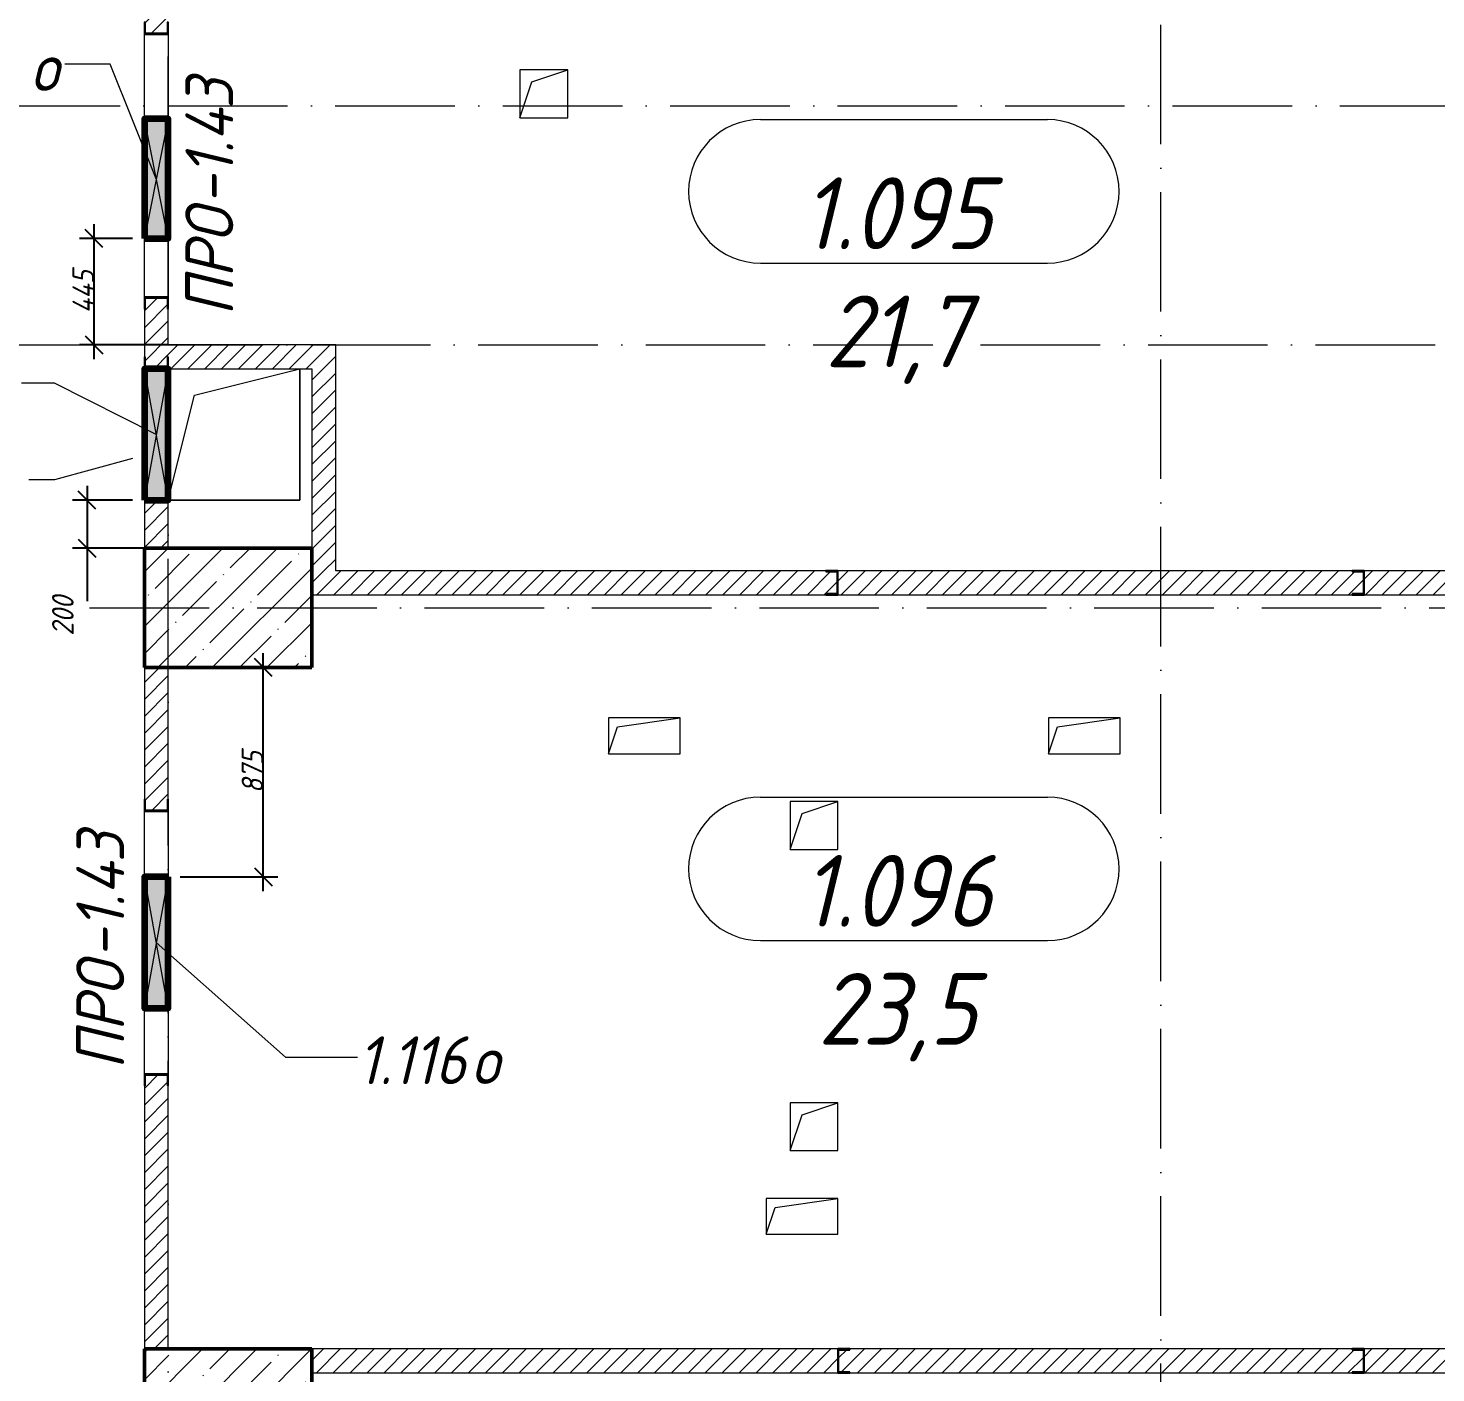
# Model space of a CAD drawing. Header units: millimetres. Extents: x -356862 to 418287, y 0 to 839748.
# Drawn here: x -83751 to -77865, y 529297 to 534922 of the extents above; entities that cross this region are included whole.
import ezdxf

# ---------------------------------------------------------------- set-up
doc = ezdxf.new("R2010")
doc.units = ezdxf.units.MM
doc.linetypes.add('50_200_ШТРИХ_1Т_ш5_п1_п1_', pattern=[700, 500, -100, 0, -100])
for name, color, linetype, lineweight in [('9.7) Заделка 956 шт', 6, 'Continuous', 158), ('A-____-____-DIMS', 7, 'Continuous', 9), ('A-DETL-GENF-OTLN', 7, 'Continuous', 9), ('A-FLOR-____-OTLN', 7, 'Continuous', 9), ('A-GENM-____-IDEN', 7, 'Continuous', 9), ('A-GENM-____-MCUT', 7, 'Continuous', 25), ('A-GENM-____-OTLN', 7, 'Continuous', 9), ('A-GENM-____-OTLN-1', 7, 'Continuous', 25), ('A-GLAZ-____-IDEN', 7, 'Continuous', 9), ('A-GLAZ-____-OTLN', 7, 'Continuous', 9), ('A-WALL-____-PATT-1', 7, 'Continuous', 9), ('A-WALL-FNSH-MCUT-1', 7, 'Continuous', 9), ('I-WALL-____-OTLN', 7, 'Continuous', 9), ('S-COLS-____-MCUT', 7, 'Continuous', 50), ('S-COLS-____-OTLN', 7, 'Continuous', 9), ('S-GRID-____-OTLN-1', 7, '50_200_ШТРИХ_1Т_ш5_п1_п1_', 9)]:
    doc.layers.add(name, color=color, linetype=linetype, lineweight=lineweight)
doc.layers.add('A-AREA-IDEN-1', color=7, linetype='Continuous', lineweight=9, true_color=0x000000)
doc.styles.add('ISOCPEUR_I', font='isocpeui.ttf', dxfattribs={"width": 0.9, "height": 2.5})
doc.styles.add('ISOCPEUR_I_11', font='isocpeui.ttf', dxfattribs={"width": 0.9, "height": 200})
doc.styles.add('ISOCPEUR_I_7', font='isocpeui.ttf', dxfattribs={"width": 0.9, "height": 90})
doc.dimstyles.new('ISO-1_8_0_9К_СРЕДНИЙ_Кладочные_1', dxfattribs={"dimscale": 304.8, "dimtxt": 89.638306, "dimasz": 0.246063, "dimexe": 0.19685, "dimexo": 0, "dimgap": 0, "dimtad": 1, "dimdec": 3, "dimrnd": 0.001, "dimdsep": 46, "dimtxsty": 'ISOCPEUR_I_7', "dimblk1": 'OBLIQUE', "dimblk2": 'OBLIQUE', "dimsah": 1, "dimcen": 0.09, "dimdle": 0.19685, "dimazin": 0, "dimtfac": 1, "dimtdec": 4, "dimtix": 1, "dimtmove": 0, "dimatfit": 3, "dimfxl": 1, "dimtvp": 1, "dimtolj": 1, "dimtzin": 0, "dimarcsym": 2})
doc.dimstyles.new('ISO-1_8_0_9К_СРЕДНИЙ_Кладочные_2', dxfattribs={"dimscale": 304.8, "dimtxt": 89.638306, "dimasz": 0.246063, "dimexe": 0.19685, "dimexo": 0, "dimgap": 0, "dimtad": 1, "dimdec": 3, "dimrnd": 0.001, "dimdsep": 46, "dimtxsty": 'ISOCPEUR_I_7', "dimblk1": 'OBLIQUE', "dimblk2": 'OBLIQUE', "dimsah": 1, "dimcen": 0.09, "dimdle": 0.19685, "dimazin": 0, "dimtfac": 1, "dimtdec": 4, "dimtix": 1, "dimtmove": 1, "dimatfit": 3, "dimfxl": 1, "dimtvp": 1, "dimtolj": 1, "dimtzin": 0, "dimarcsym": 2})
pattern_1 = [(45, (-176515.067, 459015.94), (-35.35534, 35.35534), [])]

# ---------------------------------------------------------------- blocks, each defined once
blk = doc.blocks.new('BSC_Колонна _Прямоугольная - 500х700-V119-АР1_План отверстий 1 этажа в осях 1-64_Ю-ЯЯ')
at = {"layer": 'S-COLS-____-OTLN'}
h = blk.add_hatch(dxfattribs=at)
h.set_pattern_fill('FP_130', color=256, style=0, pattern_type=2)
h.set_pattern_definition([(315, (-70131.04, 93600), (114.04925, 114.04925), []), (315, (-70131.04, 93485.95), (114.04925, 114.04925), [201.613, -40.323, 3.353, -36.97])])
h.paths.add_polyline_path([(-250, -350), (250, -350), (250, 350), (-250, 350)], flags=0)
at = {"layer": 'S-COLS-____-MCUT'}
for p, q in [((250, 350), (-250, 350)), ((-250, 350), (-250, -350)), ((250, -350), (250, 350)), ((-250, -350), (250, -350))]:
    blk.add_line(p, q, dxfattribs=at)
blk = doc.blocks.new('BSC_Колонна _Прямоугольная - 500х700-V120-АР1_План отверстий 1 этажа в осях 1-64_Ю-ЯЯ')
at = {"layer": 'S-COLS-____-OTLN'}
h = blk.add_hatch(dxfattribs=at)
h.set_pattern_fill('FP_131', color=256, style=0, pattern_type=2)
h.set_pattern_definition([(315, (-73481.04, 93600), (114.04925, 114.04925), []), (315, (-73481.04, 93485.95), (114.04925, 114.04925), [201.613, -40.323, 3.353, -36.97])])
h.paths.add_polyline_path([(-250, -350), (250, -350), (250, 350), (-250, 350)], flags=0)
at = {"layer": 'S-COLS-____-MCUT'}
for p, q in [((250, 350), (-250, 350)), ((-250, 350), (-250, -350)), ((250, -350), (250, 350)), ((-250, -350), (250, -350))]:
    blk.add_line(p, q, dxfattribs=at)
blk = doc.blocks.new('154_Фахверк_СКБ_Швеллер - Тип_100_4010-27789772-АР1_План отверстий 1 этажа в осях 1-64_Ю-ЯЯ')
at = {"layer": 'A-GENM-____-MCUT'}
for p, q in [((175, 50), (125, 50)), ((125, 50), (125, -50)), ((128, 47), (175, 47)), ((128, -47), (128, 47)), ((175, 47), (175, 50)), ((125, -50), (175, -50)), ((175, -47), (128, -47)), ((175, -50), (175, -47))]:
    blk.add_line(p, q, dxfattribs=at)
blk = doc.blocks.new('154_Фахверк_СКБ_Швеллер - Тип_100_3600-27825154-АР1_План отверстий 1 этажа в осях 1-64_Ю-ЯЯ')
at = {"layer": 'A-GENM-____-MCUT'}
for p, q in [((175, 50), (125, 50)), ((125, 50), (125, -50)), ((128, 47), (175, 47)), ((128, -47), (128, 47)), ((175, 47), (175, 50)), ((125, -50), (175, -50)), ((175, -47), (128, -47)), ((175, -50), (175, -47))]:
    blk.add_line(p, q, dxfattribs=at)
blk = doc.blocks.new('AR_Отверстие прямоугольное _в плите_ - AR_Отверстие прямоугольное _в плите_-30459597-АР1_План отверстий 1 этажа в осях 1-64_Ю-ЯЯ')
at = {"layer": 'A-GENM-____-OTLN'}
for p, q in [((100, 100), (-100, 100)), ((-100, 100), (-100, -100)), ((-50, 50), (100, 100)), ((100, -100), (100, 100)), ((-100, -100), (-50, 50)), ((-100, -100), (100, -100))]:
    blk.add_line(p, q, dxfattribs=at)
blk = doc.blocks.new('AR_Отверстие прямоугольное _в плите_ - AR_Отверстие прямоугольное _в плите_-30459637-АР1_План отверстий 1 этажа в осях 1-64_Ю-ЯЯ')
at = {"layer": 'A-GENM-____-OTLN'}
for p, q in [((150, 75), (-150, 75)), ((-150, 75), (-150, -75)), ((-112.5, 37.5), (150, 75)), ((150, -75), (150, 75)), ((-150, -75), (-112.5, 37.5)), ((-150, -75), (150, -75))]:
    blk.add_line(p, q, dxfattribs=at)
blk = doc.blocks.new('AR_Отверстие прямоугольное _в плите_ - AR_Отверстие прямоугольное _в плите_-30602932-АР1_План отверстий 1 этажа в осях 1-64_Ю-ЯЯ')
at = {"layer": 'A-GENM-____-OTLN'}
for p, q in [((-165, 165), (275, 275)), ((275, -275), (275, 275)), ((-275, -275), (-165, 165)), ((-275, -275), (275, -275))]:
    blk.add_line(p, q, dxfattribs=at)
blk = doc.blocks.new('AR_Отверстие прямоугольное _в стене_ - AR_Отверстие прямоугольное _в стене__ОВ-36726797-АР1_План отверстий 1 этажа в осях 1-64_Ю-ЯЯ')
at = {"layer": 'A-GLAZ-____-OTLN'}
blk.add_hatch(color=256, dxfattribs=at).paths.add_polyline_path([(275, -50), (275, 50), (-275, 50), (-275, -50)], flags=0)
at = {"layer": 'A-DETL-GENF-OTLN'}
for p, q in [((-275, -50), (-275, 50)), ((-275, 50), (275, 50)), ((275, 50), (-275, -50)), ((-275, 50), (275, -50)), ((275, 50), (-275, 50)), ((-275, 50), (-275, -50)), ((275, 50), (275, -50)), ((275, -50), (275, 50)), ((275, -50), (-275, -50)), ((-275, -50), (275, -50))]:
    blk.add_line(p, q, dxfattribs=at)
blk = doc.blocks.new('AR_Отверстие прямоугольное _в стене_ - AR_Отверстие прямоугольное _в стене__ОВ-36726734-АР1_План отверстий 1 этажа в осях 1-64_Ю-ЯЯ')
at = {"layer": 'A-GLAZ-____-OTLN'}
blk.add_hatch(color=256, dxfattribs=at).paths.add_polyline_path([(250, -50), (250, 50), (-250, 50), (-250, -50)], flags=0)
at = {"layer": 'A-DETL-GENF-OTLN'}
for p, q in [((-250, -50), (-250, 50)), ((-250, 50), (250, 50)), ((250, 50), (-250, -50)), ((-250, 50), (250, -50)), ((250, 50), (-250, 50)), ((-250, 50), (-250, -50)), ((250, 50), (250, -50)), ((250, -50), (250, 50)), ((250, -50), (-250, -50)), ((-250, -50), (250, -50))]:
    blk.add_line(p, q, dxfattribs=at)
blk = doc.blocks.new('AR_Отверстие прямоугольное _в стене_ - AR_Отверстие прямоугольное _в стене__ОВ-36735462-АР1_План отверстий 1 этажа в осях 1-64_Ю-ЯЯ')
at = {"layer": 'A-GLAZ-____-OTLN'}
blk.add_hatch(color=256, dxfattribs=at).paths.add_polyline_path([(275, 50), (-275, 50), (-275, -50), (275, -50)], flags=0)
at = {"layer": 'A-DETL-GENF-OTLN'}
for p, q in [((-275, -50), (-275, 50)), ((-275, 50), (275, 50)), ((275, 50), (-275, -50)), ((-275, 50), (275, -50)), ((275, 50), (-275, 50)), ((-275, 50), (-275, -50)), ((275, 50), (275, -50)), ((275, -50), (275, 50)), ((275, -50), (-275, -50)), ((-275, -50), (275, -50))]:
    blk.add_line(p, q, dxfattribs=at)
blk = doc.blocks.new('154_Фахверк_СКБ_Швеллер - Тип_100_4010_1-V256-АР1_План отверстий 1 этажа в осях 1-64_Ю-ЯЯ')
at = {"layer": 'A-GENM-____-MCUT'}
for p, q in [((175, 50), (125, 50)), ((128, 47), (175, 47)), ((128, -47), (128, 47)), ((175, 47), (175, 50)), ((125, -50), (175, -50)), ((175, -47), (128, -47)), ((175, -50), (175, -47))]:
    blk.add_line(p, q, dxfattribs=at)
blk = doc.blocks.new('_Oblique')
at = {"color": 0, "linetype": 'ByBlock', "lineweight": -2}
blk.add_line((-0.5, -0.5), (0.5, 0.5), dxfattribs=at)
blk = doc.blocks.new('*D13638')
at = {"layer": 'A-____-____-DIMS', "color": 0, "lineweight": -2, "transparency": 16777216}
for p, q in [((-82767.7, 531312), (-82767.7, 532307)), ((-82873.8, 532247), (-82707.7, 532247)), ((-83115.1, 531372), (-82707.7, 531372))]:
    blk.add_line(p, q, dxfattribs=at)
at = {"layer": 'Defpoints', "color": 0, "transparency": 16777216}
for p in [(-82873.8, 532247), (-82767.7, 532247), (-83115.1, 531372)]:
    blk.add_point(p, dxfattribs=at)
at = {"layer": 'A-____-____-DIMS', "color": 0, "lineweight": -2, "transparency": 16777216, "xscale": 75, "yscale": 75, "zscale": 75}
for p, rotation in [((-82767.7, 532247), 90), ((-82767.7, 531372), 270)]:
    blk.add_blockref('_Oblique', p, dxfattribs=dict(at, rotation=rotation))
at = {"layer": 'A-____-____-DIMS', "color": 0, "transparency": 16777216, "insert": (-82813.3, 531809.5), "char_height": 90, "width": 409.578, "attachment_point": 5, "rotation": 90, "style": 'ISOCPEUR_I_7'}
blk.add_mtext('\\A1;875', dxfattribs=at)
blk = doc.blocks.new('*D13640')
at = {"layer": 'A-____-____-DIMS', "color": 0, "lineweight": -2, "transparency": 16777216}
for p, q in [((-83475.8, 534102), (-83475.8, 533537)), ((-83315.1, 534042), (-83535.8, 534042)), ((-83165.1, 533597), (-83535.8, 533597))]:
    blk.add_line(p, q, dxfattribs=at)
at = {"layer": 'Defpoints', "color": 0, "transparency": 16777216}
for p in [(-83315.1, 534042), (-83475.8, 533597), (-83165.1, 533597)]:
    blk.add_point(p, dxfattribs=at)
at = {"layer": 'A-____-____-DIMS', "color": 0, "lineweight": -2, "transparency": 16777216, "xscale": 75, "yscale": 75, "zscale": 75}
for p, rotation in [((-83475.8, 534042), 90), ((-83475.8, 533597), 270)]:
    blk.add_blockref('_Oblique', p, dxfattribs=dict(at, rotation=rotation))
at = {"layer": 'A-____-____-DIMS', "color": 0, "transparency": 16777216, "insert": (-83520.8, 533819.5), "char_height": 90, "width": 442.675, "attachment_point": 5, "rotation": 90, "style": 'ISOCPEUR_I_7'}
blk.add_mtext('\\A1;445', dxfattribs=at)
blk = doc.blocks.new('*D13642')
at = {"layer": 'A-____-____-DIMS', "color": 0, "lineweight": -2, "transparency": 16777216}
for p, q in [((-83504.9, 533007), (-83504.9, 532747)), ((-83315.1, 532947), (-83564.9, 532947)), ((-83265.1, 532747), (-83564.9, 532747)), ((-83504.9, 532747), (-83504.9, 532524.9))]:
    blk.add_line(p, q, dxfattribs=at)
at = {"layer": 'Defpoints', "color": 0, "transparency": 16777216}
for p in [(-83315.1, 532947), (-83504.9, 532747), (-83265.1, 532747)]:
    blk.add_point(p, dxfattribs=at)
at = {"layer": 'A-____-____-DIMS', "color": 0, "lineweight": -2, "transparency": 16777216, "xscale": 75, "yscale": 75, "zscale": 75}
for p, rotation in [((-83504.9, 532947), 90), ((-83504.9, 532747), 270)]:
    blk.add_blockref('_Oblique', p, dxfattribs=dict(at, rotation=rotation))
at = {"layer": 'A-____-____-DIMS', "color": 0, "transparency": 16777216, "insert": (-83651, 532380.1), "char_height": 90, "width": 409.578, "attachment_point": 1, "rotation": 90, "line_spacing_factor": 1.149209, "style": 'ISOCPEUR_I_7'}
blk.add_mtext('\\A1;200', dxfattribs=at)
blk = doc.blocks.new('AAR_СКБ_Марка_помещения_1_5 ммп - Номер _ Площадь-27962135-АИ_План этажа_Стены_1')
at = {"layer": 'A-AREA-IDEN-1'}
for p, q in [((-2.987, 3), (3.013, 3)), ((-2.987, 0), (3.013, 0))]:
    blk.add_line(p, q, dxfattribs=at)
for centre, start, end in [((-2.987, 1.5), 90, 270), ((3.013, 1.5), 270, 90)]:
    blk.add_arc(centre, 1.5, start, end, dxfattribs=at)

msp = doc.modelspace()

# ---------------------------------------------------------------- hatches: boundary and pattern name
at = {"layer": 'A-WALL-____-PATT-1'}
h = msp.add_hatch(dxfattribs=at)
h.set_pattern_fill('FP_5', color=256, style=0, pattern_type=2)
h.set_pattern_definition(pattern_1)
h.paths.add_polyline_path([(-83165.0675, 532746.983), (-83165.0675, 532946.983), (-83265.0675, 532946.983), (-83265.0675, 532746.983)], flags=0)
h.paths.add_polyline_path([(-83168.0675, 533499.983), (-83168.0675, 533546.983), (-83165.0675, 533546.983), (-83165.0675, 533746.983), (-83168.0675, 533746.983), (-83168.0675, 533793.983), (-83262.0675, 533793.983), (-83262.0675, 533746.983), (-83265.0675, 533746.983), (-83265.0675, 533546.983), (-83262.0675, 533546.983), (-83262.0675, 533499.983)], flags=0)
h.paths.add_polyline_path([(-83168.0675, 534899.983), (-83168.0675, 534946.983), (-83165.0675, 534946.983), (-83165.0675, 536646.983), (-83168.0675, 536646.983), (-83168.0675, 536693.983), (-83262.0675, 536693.983), (-83262.0675, 536646.983), (-83265.0675, 536646.983), (-83265.0675, 534946.983), (-83262.0675, 534946.983), (-83262.0675, 534899.983)], flags=0)
h.paths.add_polyline_path([(-83168.0675, 537799.983), (-83168.0675, 537846.983), (-83165.0675, 537846.983), (-83165.0675, 538096.983), (-83265.0675, 538096.983), (-83265.0675, 537846.983), (-83262.0675, 537846.983), (-83262.0675, 537799.983)], flags=0)
h = msp.add_hatch(dxfattribs=at)
h.set_pattern_fill('FP_5', color=256, style=0, pattern_type=2)
h.set_pattern_definition(pattern_1)
h.paths.add_polyline_path([(-82565.0675, 533496.983), (-82465.0675, 533496.983), (-82465.0675, 533596.983), (-83165.0675, 533596.983), (-83165.0675, 533496.983), (-82852.9408, 533496.983)], flags=0)
h = msp.add_hatch(dxfattribs=at)
h.set_pattern_fill('FP_5', color=256, style=0, pattern_type=2)
h.set_pattern_definition(pattern_1)
h.paths.add_polyline_path([(-82465.0675, 532651.983), (-82465.0675, 533496.983), (-82565.0675, 533496.983), (-82565.0675, 532651.983)], flags=0)
h = msp.add_hatch(dxfattribs=at)
h.set_pattern_fill('FP_5', color=256, style=0, pattern_type=2)
h.set_pattern_definition(pattern_1)
h.paths.add_polyline_path([(-75965.0675, 532551.983), (-75965.0675, 532651.983), (-76015.0675, 532651.983), (-76015.0675, 532551.983)], flags=0)
h.paths.add_polyline_path([(-76565.0675, 532551.983), (-76565.0675, 532651.983), (-78165.0675, 532651.983), (-78165.0675, 532551.983), (-77550.4388, 532551.983)], flags=0)
h.paths.add_polyline_path([(-78215.0675, 532551.983), (-78215.0675, 532554.983), (-78168.0675, 532554.983), (-78168.0675, 532648.983), (-78215.0675, 532648.983), (-78215.0675, 532651.983), (-80365.0675, 532651.983), (-80365.0675, 532551.983), (-78265.0675, 532551.983)], flags=0)
h.paths.add_polyline_path([(-80415.0675, 532551.983), (-80415.0675, 532554.983), (-80368.0675, 532554.983), (-80368.0675, 532648.983), (-80415.0675, 532648.983), (-80415.0675, 532651.983), (-82565.0675, 532651.983), (-82565.0675, 532551.983), (-81085.4402, 532551.983)], flags=0)
h = msp.add_hatch(dxfattribs=at)
h.set_pattern_fill('FP_5', color=256, style=0, pattern_type=2)
h.set_pattern_definition(pattern_1)
h.paths.add_polyline_path([(-83265.0675, 529396.983), (-83165.0675, 529396.983), (-83165.0675, 530496.983), (-83168.0675, 530496.983), (-83168.0675, 530543.983), (-83262.0675, 530543.983), (-83262.0675, 530496.983), (-83265.0675, 530496.983)], flags=0)
h.paths.add_polyline_path([(-83168.0675, 531649.983), (-83168.0675, 531696.983), (-83165.0675, 531696.983), (-83165.0675, 532246.983), (-83265.0675, 532246.983), (-83265.0675, 531696.983), (-83262.0675, 531696.983), (-83262.0675, 531649.983)], flags=0)
h = msp.add_hatch(dxfattribs=at)
h.set_pattern_fill('FP_5', color=256, style=0, pattern_type=2)
h.set_pattern_definition(pattern_1)
h.paths.add_polyline_path([(-75965.0675, 529296.983), (-75965.0675, 529396.983), (-76020.0675, 529396.983), (-76020.0675, 529296.983)], flags=0)
h.paths.add_polyline_path([(-76570.0675, 529296.983), (-76570.0675, 529396.983), (-78165.0675, 529396.983), (-78165.0675, 529296.983), (-77550.4388, 529296.983)], flags=0)
h.paths.add_polyline_path([(-78215.0675, 529296.983), (-78215.0675, 529299.983), (-78168.0675, 529299.983), (-78168.0675, 529393.983), (-78215.0675, 529393.983), (-78215.0675, 529396.983), (-80315.0675, 529396.983), (-80315.0675, 529393.983), (-80362.0675, 529393.983), (-80362.0675, 529299.983), (-80315.0675, 529299.983), (-80315.0675, 529296.983), (-79317.9395, 529296.983)], flags=0)
h.paths.add_polyline_path([(-80365.0675, 529296.983), (-80365.0675, 529396.983), (-82565.0675, 529396.983), (-82565.0675, 529296.983), (-81085.4402, 529296.983)], flags=0)

# ---------------------------------------------------------------- linework, layer by layer
at = {"layer": '9.7) Заделка 956 шт'}
for points in [[(-83265.0675, 534041.983), (-83165.0675, 534041.983), (-83165.0675, 534541.983), (-83265.0675, 534541.983)], [(-83265.0675, 532946.983), (-83165.0675, 532946.983), (-83165.0675, 533496.983), (-83265.0675, 533496.983)], [(-83165.0675, 531371.983), (-83265.0675, 531371.983), (-83265.0675, 530821.983), (-83165.0675, 530821.983)]]:
    msp.add_lwpolyline(points, close=True, dxfattribs=at)
at = {"layer": 'A-FLOR-____-OTLN'}
for p, q in [((-82615.0675, 533496.983), (-82615.0675, 532946.983)), ((-82615.0675, 532946.983), (-83165.0675, 532946.983))]:
    msp.add_line(p, q, dxfattribs=at)
at = {"layer": 'A-GENM-____-IDEN'}
for p, q in [((-83315.0675, 533121.983), (-83641.3464, 533032.3564)), ((-83641.3464, 533032.3564), (-83748.3792, 533032.3564))]:
    msp.add_line(p, q, dxfattribs=at)
at = {"layer": 'A-GLAZ-____-IDEN'}
for p, q in [((-83407.8548, 534771.246), (-83597.4655, 534771.246)), ((-83215.0675, 534291.983), (-83407.8548, 534771.246)), ((-83641.3464, 533436.7733), (-83778.429, 533436.7733)), ((-83215.0675, 533221.983), (-83641.3464, 533436.7733)), ((-83215.0675, 531096.983), (-82675.4025, 530617.0571)), ((-82675.4025, 530617.0571), (-82373.7876, 530617.0571))]:
    msp.add_line(p, q, dxfattribs=at)
at = {"layer": 'A-WALL-FNSH-MCUT-1'}
for p, q in [((-83265.0675, 533746.983), (-83265.0675, 533546.983)), ((-83165.0675, 533596.983), (-83165.0675, 533746.983)), ((-82465.0675, 533596.983), (-83165.0675, 533596.983)), ((-82465.0675, 532651.983), (-82465.0675, 533596.983)), ((-83165.0675, 533496.983), (-82565.0675, 533496.983)), ((-82565.0675, 533496.983), (-82565.0675, 532746.983)), ((-83265.0675, 532946.983), (-83265.0675, 532746.983)), ((-83165.0675, 532746.983), (-83165.0675, 532946.983)), ((-80415.0675, 532651.983), (-82465.0675, 532651.983)), ((-78215.0675, 532651.983), (-80365.0675, 532651.983)), ((-76565.0675, 532651.983), (-78165.0675, 532651.983)), ((-82565.0675, 532551.983), (-80415.0675, 532551.983)), ((-80365.0675, 532551.983), (-78215.0675, 532551.983)), ((-78165.0675, 532551.983), (-76565.0675, 532551.983)), ((-83265.0675, 532246.983), (-83265.0675, 531696.983)), ((-83165.0675, 531696.983), (-83165.0675, 532246.983)), ((-83265.0675, 530496.983), (-83265.0675, 529396.983)), ((-83165.0675, 529396.983), (-83165.0675, 530496.983)), ((-80365.0675, 529396.983), (-82565.0675, 529396.983)), ((-78215.0675, 529396.983), (-80315.0675, 529396.983)), ((-76570.0675, 529396.983), (-78165.0675, 529396.983)), ((-82565.0675, 529296.983), (-80365.0675, 529296.983)), ((-80315.0675, 529296.983), (-78215.0675, 529296.983)), ((-78165.0675, 529296.983), (-76570.0675, 529296.983))]:
    msp.add_line(p, q, dxfattribs=at)
at = {"layer": 'I-WALL-____-OTLN'}
for p, q in [((-83265.0675, 534541.983), (-83265.0675, 534896.983)), ((-83165.0675, 534896.983), (-83165.0675, 534541.983)), ((-83265.0675, 533796.983), (-83265.0675, 534041.983)), ((-83165.0675, 534041.983), (-83165.0675, 533796.983)), ((-83265.0675, 531371.983), (-83265.0675, 531646.983)), ((-83165.0675, 531646.983), (-83165.0675, 531371.983)), ((-83265.0675, 530546.983), (-83265.0675, 530821.983)), ((-83165.0675, 530821.983), (-83165.0675, 530546.983))]:
    msp.add_line(p, q, dxfattribs=at)
at = {"layer": 'S-GRID-____-OTLN-1'}
for p, q in [((-83165.0675, 498597.5699), (-83165.0675, 549908.7924)), ((-79015.0675, 508532.6233), (-79015.0675, 549908.7924)), ((-127273.0498, 534596.983), (-72440.6609, 534596.983)), ((-142077.6215, 533596.983), (-72440.6609, 533596.983)), ((-83493.8031, 532496.983), (-72440.6609, 532496.983))]:
    msp.add_line(p, q, dxfattribs=at)

# ---------------------------------------------------------------- block references
at = {"layer": 'A-AREA-IDEN-1', "xscale": 199.9999999999999, "yscale": 199.9999999999999, "zscale": 199.9999999999999}
for p in [(-80092.0291, 533939.2867), (-80092.0291, 531105.0832)]:
    msp.add_blockref('AAR_СКБ_Марка_помещения_1_5 ммп - Номер _ Площадь-27962135-АИ_План этажа_Стены_1', p, dxfattribs=at)
at = {"layer": 'A-GENM-____-OTLN'}
for name, p in [('AR_Отверстие прямоугольное _в плите_ - AR_Отверстие прямоугольное _в плите_-30459597-АР1_План отверстий 1 этажа в осях 1-64_Ю-ЯЯ', (-81595.0675, 534646.983)), ('AR_Отверстие прямоугольное _в плите_ - AR_Отверстие прямоугольное _в плите_-30602932-АР1_План отверстий 1 этажа в осях 1-64_Ю-ЯЯ', (-82890.0675, 533221.983)), ('AR_Отверстие прямоугольное _в плите_ - AR_Отверстие прямоугольное _в плите_-30459637-АР1_План отверстий 1 этажа в осях 1-64_Ю-ЯЯ', (-81174.7933, 531961.983)), ('AR_Отверстие прямоугольное _в плите_ - AR_Отверстие прямоугольное _в плите_-30459637-АР1_План отверстий 1 этажа в осях 1-64_Ю-ЯЯ', (-79335.0675, 531961.983)), ('AR_Отверстие прямоугольное _в плите_ - AR_Отверстие прямоугольное _в плите_-30459597-АР1_План отверстий 1 этажа в осях 1-64_Ю-ЯЯ', (-80465.0675, 531586.8201)), ('AR_Отверстие прямоугольное _в плите_ - AR_Отверстие прямоугольное _в плите_-30459597-АР1_План отверстий 1 этажа в осях 1-64_Ю-ЯЯ', (-80465.0675, 530326.8201)), ('AR_Отверстие прямоугольное _в плите_ - AR_Отверстие прямоугольное _в плите_-30459637-АР1_План отверстий 1 этажа в осях 1-64_Ю-ЯЯ', (-80515.0675, 529951.8201))]:
    msp.add_blockref(name, p, dxfattribs=at)
at = {"layer": 'A-GENM-____-OTLN-1'}
for name, p, rotation in [('154_Фахверк_СКБ_Швеллер - Тип_100_4010-27789772-АР1_План отверстий 1 этажа в осях 1-64_Ю-ЯЯ', (-83215.0675, 534771.983), 89.99999999999993), ('154_Фахверк_СКБ_Швеллер - Тип_100_4010-27789772-АР1_План отверстий 1 этажа в осях 1-64_Ю-ЯЯ', (-83215.0675, 533921.983), 269.9999999999999), ('154_Фахверк_СКБ_Швеллер - Тип_100_4010_1-V256-АР1_План отверстий 1 этажа в осях 1-64_Ю-ЯЯ', (-83215.0675, 533371.983), 89.99999999999993), ('154_Фахверк_СКБ_Швеллер - Тип_100_3600-27825154-АР1_План отверстий 1 этажа в осях 1-64_Ю-ЯЯ', (-80240.0675, 532601.983), 180), ('154_Фахверк_СКБ_Швеллер - Тип_100_3600-27825154-АР1_План отверстий 1 этажа в осях 1-64_Ю-ЯЯ', (-78040.0675, 532601.983), 180), ('154_Фахверк_СКБ_Швеллер - Тип_100_4010-27789772-АР1_План отверстий 1 этажа в осях 1-64_Ю-ЯЯ', (-83215.0675, 531521.983), 89.99999999999993), ('154_Фахверк_СКБ_Швеллер - Тип_100_4010-27789772-АР1_План отверстий 1 этажа в осях 1-64_Ю-ЯЯ', (-83215.0675, 530671.983), 269.9999999999999), ('154_Фахверк_СКБ_Швеллер - Тип_100_3600-27825154-АР1_План отверстий 1 этажа в осях 1-64_Ю-ЯЯ', (-78040.0675, 529346.983), 180)]:
    msp.add_blockref(name, p, dxfattribs=dict(at, rotation=rotation))
msp.add_blockref('154_Фахверк_СКБ_Швеллер - Тип_100_3600-27825154-АР1_План отверстий 1 этажа в осях 1-64_Ю-ЯЯ', (-80490.0675, 529346.983), dxfattribs=at)
at = {"layer": 'A-GLAZ-____-OTLN', "rotation": 269.9999999999999}
for name, p in [('AR_Отверстие прямоугольное _в стене_ - AR_Отверстие прямоугольное _в стене__ОВ-36726734-АР1_План отверстий 1 этажа в осях 1-64_Ю-ЯЯ', (-83215.0675, 534291.983)), ('AR_Отверстие прямоугольное _в стене_ - AR_Отверстие прямоугольное _в стене__ОВ-36735462-АР1_План отверстий 1 этажа в осях 1-64_Ю-ЯЯ', (-83215.0675, 533221.983)), ('AR_Отверстие прямоугольное _в стене_ - AR_Отверстие прямоугольное _в стене__ОВ-36726797-АР1_План отверстий 1 этажа в осях 1-64_Ю-ЯЯ', (-83215.0675, 531096.983))]:
    msp.add_blockref(name, p, dxfattribs=at)
at = {"layer": 'S-COLS-____-OTLN', "rotation": 89.9999999999999}
for name, p in [('BSC_Колонна _Прямоугольная - 500х700-V120-АР1_План отверстий 1 этажа в осях 1-64_Ю-ЯЯ', (-82915.0675, 532496.983)), ('BSC_Колонна _Прямоугольная - 500х700-V119-АР1_План отверстий 1 этажа в осях 1-64_Ю-ЯЯ', (-82915.0675, 529146.983))]:
    msp.add_blockref(name, p, dxfattribs=at)

# ---------------------------------------------------------------- texts
at = {"layer": 'A-AREA-IDEN-1', "char_height": 300, "attachment_point": 8, "line_spacing_factor": 1.139951, "style": 'ISOCPEUR_I'}
for s, insert, width in [('\\pxqc,t8.46667,16.93333,25.4,33.86667,42.33333,50.8,59.26667,67.73333,76.2,84.66667,93.13333,101.6,110.06667,118.53333,127,135.46667,143.93333,152.4,160.86667,169.33333,177.8,186.26667,194.73333,203.2,211.66667,220.13333,228.6,237.06667,245.53333,254,262.46667,270.93333;{1.095}', (-80117.4581, 533997.6165), 900), ('\\pxqc,t8.46667,16.93333,25.4,33.86667,42.33333,50.8,59.26667,67.73333,76.2,84.66667,93.13333,101.6,110.06667,118.53333,127,135.46667,143.93333,152.4,160.86667,169.33333,177.8,186.26667,194.73333,203.2,211.66667,220.13333,228.6,237.06667,245.53333,254,262.46667,270.93333;{21,7}', (-80117.4581, 533433.6686), 702), ('\\pxqc,t8.46667,16.93333,25.4,33.86667,42.33333,50.8,59.26667,67.73333,76.2,84.66667,93.13333,101.6,110.06667,118.53333,127,135.46667,143.93333,152.4,160.86667,169.33333,177.8,186.26667,194.73333,203.2,211.66667,220.13333,228.6,237.06667,245.53333,254,262.46667,270.93333;{1.096}', (-80117.4581, 531163.4131), 900), ('\\pxqc,t8.46667,16.93333,25.4,33.86667,42.33333,50.8,59.26667,67.73333,76.2,84.66667,93.13333,101.6,110.06667,118.53333,127,135.46667,143.93333,152.4,160.86667,169.33333,177.8,186.26667,194.73333,203.2,211.66667,220.13333,228.6,237.06667,245.53333,254,262.46667,270.93333;{23,5}', (-80116.4581, 530599.4651), 754)]:
    msp.add_mtext(s, dxfattribs=dict(at, insert=insert, width=width))
at = {"layer": 'A-GENM-____-IDEN', "char_height": 200, "attachment_point": 1, "rotation": 90, "style": 'ISOCPEUR_I_11'}
for s, insert, width in [('-1.43', (-83093.3524, 534183.1084), 692.658), ('ПРО', (-83093.3524, 533718.7647), 562.784625), ('-1.43', (-83549.2945, 531031.07), 692.658), ('ПРО', (-83549.2945, 530566.7263), 562.784625)]:
    msp.add_mtext(s, dxfattribs=dict(at, insert=insert, width=width))
at = {"layer": 'A-GLAZ-____-IDEN', "char_height": 200, "attachment_point": 1, "style": 'ISOCPEUR_I_11'}
for s, insert, width in [('\\fISOCPEUR|b0|i1|c204|p34|;\\W.9;о', (-83740.3499, 534858.8606), 158.734125), ('1.116', (-82373.7876, 530704.6717), 577.215), ('\\fISOCPEUR|b0|i1|c204|p34|;\\W.9;о', (-81897.5376, 530704.6717), 158.734125)]:
    msp.add_mtext(s, dxfattribs=dict(at, insert=insert, width=width))

# ---------------------------------------------------------------- dimensions: what is measured, and where the dimension line sits
at = {"layer": 'A-____-____-DIMS'}
for base, p1, p2, override, picture, middle in [((-83475.8168, 533596.983), (-83315.0675, 534041.983), (-83165.0675, 533596.983), {"dimpost": '<>', "dimfxl": 469.600894}, '*D13640', (-83520.8168, 533819.483)), ((-82767.7119, 532246.983), (-83115.0675, 531371.983), (-82873.7779, 532246.983), {"dimpost": '<>', "dimfxl": 907.65943}, '*D13638', (-82813.2915, 531809.483))]:
    dim = msp.add_linear_dim(base=base, p1=p1, p2=p2, angle=90, dimstyle='ISO-1_8_0_9К_СРЕДНИЙ_Кладочные_2', override=override, dxfattribs=at)
    dim.commit()
    dim.dimension.update_dxf_attribs({"geometry": picture, "text_midpoint": middle})
dim = msp.add_linear_dim(base=(-83504.947, 532746.983), p1=(-83315.0675, 532946.983), p2=(-83265.0675, 532746.983), angle=90, dimstyle='ISO-1_8_0_9К_СРЕДНИЙ_Кладочные_1', override={"dimpost": '<>', "dimfxl": 206.155281}, dxfattribs=at)
dim.commit()
dim.dimension.update_dxf_attribs({"geometry": '*D13642', "text_midpoint": (-83590.9788, 532524.8733), "dimtype": 160, "text_rotation": 90})

doc.saveas('drawing.dxf')
